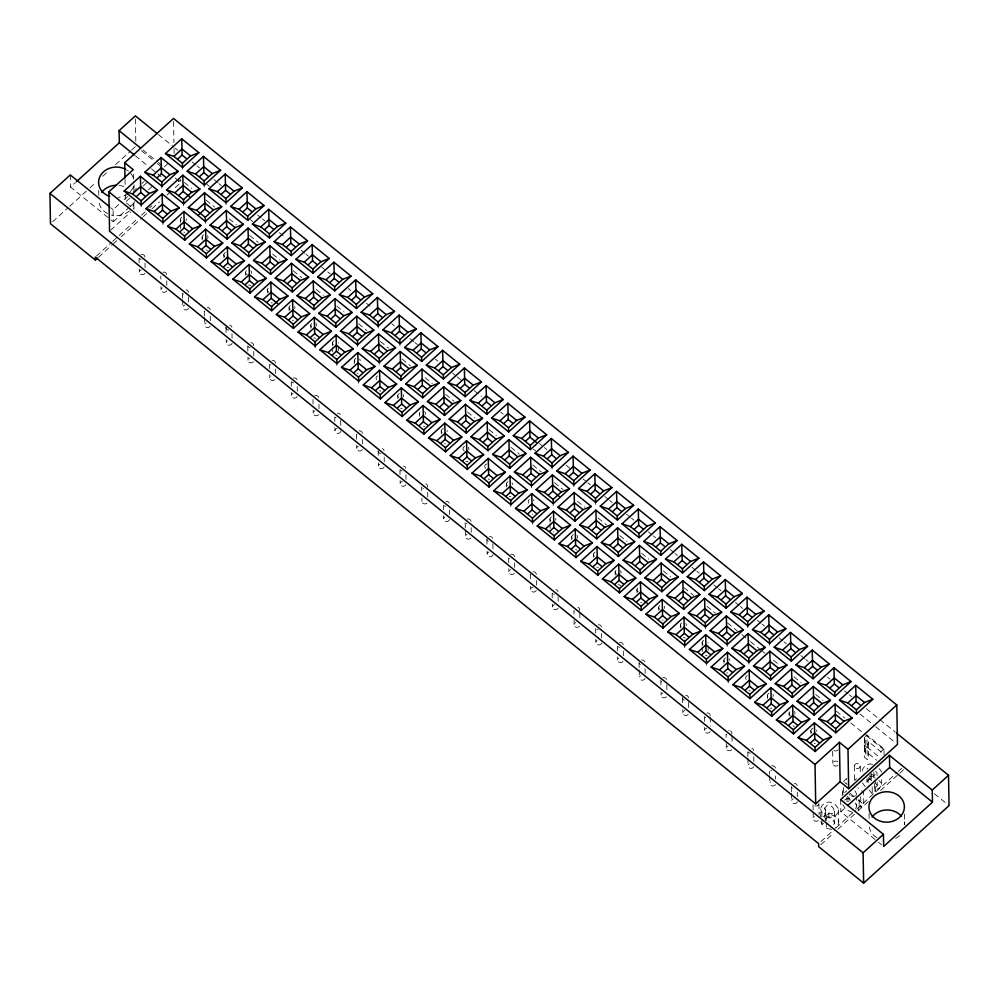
<?xml version="1.0" encoding="UTF-8"?>
<svg xmlns="http://www.w3.org/2000/svg" width="999" height="999" viewBox="0 0 999 999"><rect width="100%" height="100%" fill="white"/><g stroke="black" fill="none" stroke-linecap="round" stroke-linejoin="round"><path stroke-width="0.75" stroke-dasharray="5 3.75" d="M842.644 795.541L842.607 791.245A6.231 5.345 -1 0 1 843.193 789.535L844.442 787.999M820.766 816.832C818.755 810.901 821.166 802.684 828.146 802.11A7.305 6.269 -1 0 1 830.556 802.234L835.264 804.57L838.223 808.453A7.405 6.356 -1 0 1 838.511 810.514A7.08 6.081 -1 0 1 837.999 812.499C835.926 816.72 830.281 818.718 826.161 816.171L828.845 813.011C835.501 816.508 835.651 805.993 829.145 805.631A3.209 2.76 -1 0 0 826.897 805.694L824.724 808.129L824.912 818.73M864.784 738.211L864.285 757.117L867.244 759.515L868.381 756.73L868.581 741.745L880.881 751.71L880.931 754.745M865.171 740.209L865.334 753.421L864.285 757.117M868.581 741.745L867.032 747.389L867.244 759.515M859.103 799.562L859.227 807.142L858.054 810.239M868.069 777.771C868.918 791.707 863.773 776.86 871.553 779.844L873.95 776.947L873.838 770.891M834.39 811.076L834.602 823.201L833.166 825.349M866.97 769.143L867.831 768.181M831.58 829.407L826.373 828.308L827.709 826.722M825.486 818.993L827.11 817.819A3.209 2.76 -1 0 1 829.357 817.756L833.116 820.216L834.602 823.201M107.942 217.432L70.504 187.063L75.375 182.63M52.61 221.778L67.557 208.204M69.693 206.269L88.911 188.823M89.985 187.862L96.391 182.043M102.797 176.236L108.129 171.391M115.609 164.598L130.557 151.036M131.618 150.062L135.889 146.191M111.151 220.03L113.299 221.766L113.087 209.64L119.743 203.609M124.176 199.575L127.51 196.553M133.054 191.521L136.376 188.499M141.92 183.466L144.143 181.456M129.833 198.127L125.387 202.148L125.262 194.568M143.144 186.039L147.577 182.018M164.211 166.92L168.656 162.887M113.299 221.766L127.934 208.479M129.895 206.706L134.778 202.285M148.439 189.872L152.347 186.338M110.652 230.232L130.619 212.113M96.478 256.044L111.476 242.432M112.637 241.383L138.024 218.331M141.496 215.197L148.414 208.903M149.575 207.854L151.885 205.769M178.421 181.668L180.732 179.57L180.794 182.605L173.314 189.385M98.576 257.205L112.462 244.618M113.524 243.644L116.733 240.734M121.004 236.863L142.358 217.482M143.419 216.508L146.628 213.611M151.96 208.766L159.44 201.985M166.908 195.192L169.043 193.257M865.184 736.538L866.87 735.014L883.99 748.888L884.09 754.957M865.384 752.334L864.56 749.425L867.082 747.14L866.87 735.014M843.468 781.443L846.578 778.608L846.653 783.154M880.881 751.71L883.99 748.888M844.717 792.619L846.79 790.733M875.099 839.535L840.858 811.775L845.741 807.342M869.018 789.859L872.289 793.893L875.399 791.071L875.211 780.456M820.953 841.558L834.802 828.995M835.963 827.946L855.581 810.139M856.73 809.09L897.127 772.427M898.288 771.378L901.747 768.231M859.227 807.142L859.09 805.718L860.888 807.18L863.798 804.532L863.586 792.407L857.916 787.811M820.828 844.742L833.641 833.116M837.911 829.245L857.13 811.8M858.203 810.826L869.942 800.174M880.619 790.484L898.775 774.013M899.837 773.039L904.107 769.168M823.313 816.558L828.346 814.235A7.305 6.269 -1 0 1 830.768 814.36L835.476 816.695L838.436 820.579A7.405 6.356 -1 0 1 838.723 822.639A7.08 6.081 -1 0 1 838.211 824.625L835.189 827.984M844.654 800.124L845.154 799.712A5.844 5.02 -1 0 1 846.89 798.825L849.724 798.463L849.637 793.918M847.989 801.46L849.225 800.736M855.581 795.866L852.909 796.678L849.25 794.929M855.244 808.391L855.793 807.991A3.322 2.847 -1 0 0 856.73 805.868L856.568 796.765M821.89 816.857L821.815 812.312L825.461 809.914L824.724 808.129M820.853 821.378L822.027 824.437L825.674 822.04M875.049 777.434L874.525 777.896M874.362 783.553L874.462 789.61L877.409 789.085A6.843 5.882 -1 0 0 879.22 788.099L881.106 785.988A4.92 4.221 -1 0 0 881.468 783.366L878.883 780.469M869.555 776.148L873.95 776.947M852.459 812.424L846.141 809.714L842.806 804.632M875.286 783.253L877.247 785.089A2.235 1.923 -1 0 1 876.872 786.225L874.437 787.487L871.952 786.85M872.577 764.36C868.119 762.599 860.938 767.569 862.749 772.427M850.673 800.074L847.527 798.725M875.524 771.191L876.972 772.564L877.085 775.986M879.245 768.643L881.255 771.24A4.92 4.221 -1 0 1 881.355 772.102M870.728 773.95L873.75 775.399L876.66 774.1A2.235 1.923 -1 0 0 877.035 772.964M158.354 134.515L174.088 147.278M175.3 148.252L177.71 150.225M192.233 162L195.866 164.935M197.078 165.921L199.5 167.882M214.023 179.658L217.645 182.605M218.856 183.579L221.278 185.552M257.58 214.985L261.214 217.932M262.425 218.906L264.835 220.866M279.358 232.642L285.414 237.55M301.136 250.312L304.77 253.259M305.981 254.233L308.404 256.194M321.715 266.995L326.548 270.916M327.759 271.903L330.182 273.863M348.339 288.574L350.749 290.547M366.483 303.296L370.117 306.243M391.895 323.901L394.318 325.861M410.052 338.624L413.673 341.571M414.885 342.545L417.307 344.518M435.452 359.228L437.874 361.188M452.397 372.964L456.031 375.911M457.242 376.898L460.864 379.832M474.175 390.634L481.443 396.516M500.799 412.225L503.221 414.185M539.522 443.618L541.945 445.579M544.368 447.54L546.778 449.513M566.146 465.209L569.78 468.156M583.079 478.946L586.713 481.893M587.924 482.867L590.347 484.827M604.87 496.603L608.491 499.55M609.702 500.536L612.125 502.497M626.648 514.273L630.282 517.22M631.48 518.194L633.903 520.154M648.426 531.93L652.06 534.877M653.271 535.864L655.681 537.824M670.204 549.6L673.838 552.547M675.049 553.521L677.472 555.481M691.995 567.257L695.616 570.204M696.827 571.191L699.25 573.151M713.773 584.927L717.394 587.862M718.606 588.848L721.028 590.809M735.551 602.584L739.185 605.531M740.396 606.505L742.806 608.478M757.329 620.254L760.963 623.189M762.175 624.175L764.597 626.136M779.108 637.911L782.741 640.859M783.953 641.833L786.375 643.793M800.898 655.569L804.52 658.516M805.731 659.502L808.154 661.463M827.509 677.16L829.932 679.12M844.455 690.896L848.089 693.843M849.3 694.829L851.722 696.79M866.233 708.566L895.279 732.117M206.855 184.34L209.278 186.301M250.399 219.643L252.822 221.603M533.416 449.163L535.839 451.123M859.989 713.985L874.5 725.749M875.711 726.735L895.067 742.419M184.365 182.517L191.621 188.399M206.131 200.175L214.598 207.043M229.121 218.806L236.376 224.7M249.675 235.489L258.154 242.357M272.665 254.121L279.92 260.002M293.231 270.791L301.698 277.66M316.208 289.435L323.464 295.317M336.775 306.106L344.031 311.988M358.541 323.763L367.008 330.632M380.319 341.421L388.786 348.289M402.085 359.078L410.552 365.946M425.075 377.709L432.33 383.604M445.629 394.393L454.095 401.248M467.407 412.038L474.662 417.932M489.173 429.695L496.428 435.589M510.951 447.352L519.418 454.22M532.717 465.01L541.183 471.878M554.495 482.667L562.961 489.535M577.472 501.298L584.727 507.192M598.039 517.981L606.505 524.85M619.805 535.639L627.072 541.52M641.583 553.284L648.838 559.178M663.348 570.941L670.616 576.835M683.915 587.624L693.593 595.466M706.892 606.256L715.371 613.124M727.459 622.926L737.137 630.781M741.97 634.702L749.238 640.584M750.449 641.57L761.325 650.399M762.537 651.373L764.959 653.334M773.426 660.202L779.47 665.109M793.993 676.885L801.248 682.767M815.758 694.53L823.014 700.424M836.325 711.213L844.792 718.081M850.836 722.976L865.346 734.752M866.558 735.739L885.913 751.423M142.869 149.925L157.143 161.488M158.329 162.45L161.888 165.347M141.508 150.749L153.846 160.752M157.218 163.486L161.713 167.133M175.175 178.047L180.794 182.605M934.44 793.768L949.05 805.606M867.082 747.14L879.632 757.317M864.073 744.992L867.032 747.389M135.352 155.782L148.189 166.196M151.398 168.794L156.756 173.139M157.83 174.001L161.039 176.611M868.793 753.87L876.61 760.214M844.667 782.417L847.09 784.377M126.461 203.022L133.953 209.091L133.841 203.022M850.186 793.493L853.596 796.253M858.129 799.937L863.798 804.532M847.302 796.503L849.724 798.463M110.702 207.717L113.087 209.64M878.308 842.145L881.518 844.742M865.184 786.75L862.474 782.904M868.805 777.734L871.603 780.719M854.944 790.808L856.518 793.743A3.322 2.847 -1 0 1 856.118 795.229M855.156 802.934L856.73 805.868M874.462 789.61L875.399 791.071M821.815 812.312L820.641 809.252M843.181 794.43L842.594 792.507M904.495 814.085L904.682 824.699A17.707 15.197 -1 0 0 903.046 818.705M881.493 779.682L881.568 784.227M877.184 782.055L877.247 785.089M872.177 787.836L872.289 793.893M871.453 773.788L871.553 779.844M870.092 774.937L870.179 779.482M869.055 813.511L869.192 821.091M866.832 779.033L866.882 782.067M864.347 737.299L864.56 749.425M860.226 766.208A2.947 2.535 -1 0 1 855.644 768.181A2.947 2.535 -1 0 1 855.968 763.798A2.947 2.535 -1 0 1 860.226 766.208L860.389 775.299M860.701 796.565L860.888 807.18M854.332 765.921L854.595 781.081M846.952 797.152L847.04 801.697M843.568 787.499L843.68 793.568M840.646 799.65L840.858 811.775M838.498 809.827L838.71 821.952M832.642 751.323L832.854 763.448M828.845 813.011L829.008 822.102M826.161 816.171L826.235 820.728M826.26 822.239L826.373 828.308M825.461 809.914L825.636 820.516M821.952 819.892L822.027 824.437M818.905 803.708L819.093 814.322M813.036 804.944L813.149 811.001M813.174 812.524L813.273 818.581M810.851 730.656L810.901 733.691M797.264 792.145L797.352 796.69M791.295 787.312L791.37 791.857M791.395 793.368L791.533 800.948M789.11 713.024L789.16 716.058M775.549 776.023L775.611 779.058M769.48 642.369L769.53 645.404M769.58 771.191L769.63 774.225M769.655 775.748L769.792 783.316M767.369 695.404L767.419 698.426M753.783 756.88L753.87 761.425M748.813 661.126L748.863 664.16M747.739 624.737L747.789 627.772M747.814 752.047L747.889 756.593M747.914 758.116L748.051 765.696M731.992 736.226L732.092 742.282M728.146 679.882L728.209 682.904M727.072 643.493L727.122 646.528M726.073 734.415L726.123 737.449M726.236 743.518L726.31 748.064M723.888 660.139L723.938 663.174M710.227 717.07L710.376 726.173M708.091 645.829L708.166 650.374M706.405 662.25L706.468 665.272M705.331 625.861L705.381 628.895M704.332 716.783L704.407 721.34M704.52 727.397L704.57 730.431M702.147 642.507L702.197 645.541M702.222 647.052L702.309 651.598M688.536 702.472L688.636 708.541M684.665 644.617L684.727 647.652M682.567 697.639L682.667 703.708M682.779 709.765L682.829 712.799M680.406 624.875L680.456 627.909M666.795 684.839L666.932 692.419M660.826 680.007L660.926 686.076M661.038 692.132L661.088 695.167M658.666 607.242L658.716 610.277M645.079 668.731L645.154 673.276M639.085 662.374L639.185 668.443M639.21 669.954L639.348 677.534M636.925 589.61L636.975 592.644M623.339 651.098L623.413 655.644M617.37 646.266L617.444 650.811M617.557 656.88L617.607 659.902M615.184 571.977L615.234 575.012M601.598 633.466L601.673 638.011M595.541 501.323L595.604 504.358M595.629 628.633L595.704 633.179M595.804 639.248L595.866 642.282M593.443 554.358L593.493 557.38M579.807 612.799L579.932 620.379M573.801 483.691L573.851 486.725M573.888 611.001L573.938 614.035M574.038 620.104L574.125 624.65M571.703 536.725L571.753 539.76M558.091 596.69L558.166 601.236M553.146 502.447L553.196 505.482M552.06 466.071L552.11 469.093M552.147 593.369L552.222 597.926M552.322 603.983L552.385 607.017M549.962 519.093L550.012 522.127M550.037 523.638L550.112 528.184M536.376 580.581L536.451 585.127M532.479 521.203L532.529 524.238M531.406 484.815L531.456 487.849M530.457 578.771L530.369 574.225A2.947 2.535 -1 0 0 532.142 576.698M530.581 586.351L530.644 589.385M514.635 562.949L514.71 567.494M510.739 503.571L510.789 506.605M508.653 558.116L508.741 562.662M508.841 568.718L508.903 571.753M506.468 483.828L506.53 486.863M492.869 543.793L492.969 549.862M486.888 538.961L487 545.029M487.1 551.086L487.162 554.12M471.153 527.684L471.228 532.23M465.172 522.852L465.284 528.908M465.309 530.432L465.409 536.488M449.413 510.052L449.488 514.597M443.431 505.219L443.519 509.765M443.618 515.834L443.668 518.868M441.246 430.944L441.308 433.966M427.672 492.42L427.747 496.965M421.69 487.587L421.753 490.621M421.878 498.201L421.928 501.236M419.505 413.311L419.568 416.346M405.931 474.787L406.006 479.345M399.875 342.657L399.925 345.679M399.95 469.955L400.037 474.5M400.137 480.569L400.187 483.603M397.764 395.679L397.827 398.713M384.178 457.167L384.265 461.713M379.208 361.401L379.27 364.435M378.134 325.025L378.184 328.047M378.259 455.357L378.184 450.811A2.947 2.535 -1 0 0 378.296 451.685M378.396 462.937L378.446 465.971M362.437 439.535L362.525 444.08M358.554 380.157L358.604 383.191M357.467 343.768L357.53 346.803M356.468 434.702L356.556 439.248M356.655 445.304L356.705 448.339M354.283 360.414L354.333 363.449M340.671 420.379L340.784 426.448M338.486 346.104L338.574 350.649M336.813 362.525L336.863 365.559M334.727 417.07L334.802 421.615M334.915 427.672L334.965 430.706M332.542 342.782L332.592 345.816M332.63 347.327L332.704 351.885M318.956 404.27L319.043 408.816M315.072 344.892L315.122 347.927M312.987 399.438L313.062 403.983M313.174 410.052L313.224 413.074M310.801 325.15L310.851 328.184M297.215 386.638L297.302 391.183M291.246 381.805L291.321 386.351M291.433 392.42L291.483 395.442M289.061 307.53L289.111 310.552M275.474 369.006L275.562 373.551M269.505 364.173L269.58 368.718M269.693 374.787L269.742 377.822M267.32 289.897L267.37 292.919M253.734 351.373L253.821 355.919M247.764 346.541L247.839 351.086M247.952 357.155L248.002 360.189M245.579 272.265L245.629 275.299M231.993 333.741L232.08 338.299M225.949 201.611L225.999 204.633M225.999 327.397L226.099 333.466M226.211 339.523L226.261 342.557M223.838 254.633L223.888 257.667M210.252 316.121L210.339 320.667M205.282 220.354L205.332 223.389M204.208 183.978L204.258 187.013M204.283 311.288L204.358 315.834M204.383 317.345L204.52 324.925M202.098 237L202.148 240.035M188.486 296.965L188.586 303.034M183.541 202.722L183.591 205.757M182.455 166.346L182.517 169.38M182.542 293.656L182.617 298.202M182.642 299.712L182.78 307.292M180.357 219.368L180.407 222.402M180.432 223.913L180.519 228.471M173.564 121.478L173.938 142.695M174.038 148.764L174.126 153.309M166.771 280.856L166.845 285.402M162.874 221.478L162.937 224.513M161.801 185.102L161.85 188.124M160.802 276.024L160.851 279.058M160.989 286.638L161.039 289.66M145.03 263.224L145.105 267.769M141.134 203.846L141.196 206.88M139.061 258.391L139.136 262.937M139.248 269.006L139.298 272.028M135.414 118.906L135.814 141.646M134.066 184.827L134.116 187.862M133.342 174.226L133.454 180.295M133.554 186.351L133.604 189.385M125 179.408L125.125 186.988M98.726 190.322L98.826 196.378M70.292 174.937L70.504 187.063M536.288 590.521A2.947 2.535 -1 0 1 531.206 591.046A2.947 2.535 -1 0 1 533.254 587.012M532.991 571.853A2.947 2.535 -1 0 1 534.015 571.903M534.502 572.04A2.947 2.535 -1 0 1 536.263 574.512M724.462 661.8A2.947 2.535 -1 0 1 724.125 659.278M724.375 658.89A2.947 2.535 -1 0 1 725.524 658.016M729.208 658.766A2.947 2.535 -1 0 1 729.782 660.426M726.76 672.926A2.947 2.535 -1 0 1 727.784 672.976M424.488 411.6A2.947 2.535 -1 0 1 425.162 414.448M419.817 414.597A2.947 2.535 -1 0 1 419.992 412.063M423.414 426.148A2.947 2.535 -1 0 1 424.75 426.76M405.844 484.74A2.947 2.535 -1 0 1 400.924 485.427A2.947 2.535 -1 0 1 402.297 481.318M402.185 471.053A2.947 2.535 -1 0 1 401.236 470.704M400.836 470.429A2.947 2.535 -1 0 1 400.224 469.73M403.559 466.121A2.947 2.535 -1 0 1 405.806 468.281M376.598 379.707A2.947 2.535 -1 0 1 377.659 375.924M379.42 390.821A2.947 2.535 -1 0 1 380.869 391.233M601.673 642.994A2.947 2.535 -1 0 1 597.177 644.542A2.947 2.535 -1 0 1 597.052 640.396M598.364 629.795A2.947 2.535 -1 0 1 596.915 629.382M598.214 624.75A2.947 2.535 -1 0 1 601.473 626.96M210.177 326.074A2.947 2.535 -1 0 1 205.432 326.91A2.947 2.535 -1 0 1 206.156 322.802M204.832 311.426A2.947 2.535 -1 0 1 204.558 311.051M207.38 307.38A2.947 2.535 -1 0 1 210.14 309.615M664.248 606.243A2.947 2.535 -1 0 1 664.31 608.391M659.977 609.502A2.947 2.535 -1 0 1 660.776 604.957M662.062 620.017A2.947 2.535 -1 0 1 663.049 620.217M555.731 518.506A2.947 2.535 -1 0 1 555.606 520.229M550.874 521.078A2.947 2.535 -1 0 1 551.585 516.97M553.346 531.868A2.947 2.535 -1 0 1 553.858 531.93M579.532 626.173A2.947 2.535 -1 0 1 574.85 626.473A2.947 2.535 -1 0 1 575.749 622.527M577.984 607.305A2.947 2.535 -1 0 1 579.507 610.626M574.425 611.151A2.947 2.535 -1 0 1 574.163 610.776M620.504 570.616A2.947 2.535 -1 0 1 620.829 573.126M616.945 574.45A2.947 2.535 -1 0 1 616.808 569.867M618.056 584.765A2.947 2.535 -1 0 1 620.766 585.764M753.708 766.832A2.947 2.535 -1 0 1 749.163 767.819A2.947 2.535 -1 0 1 749.238 763.81M750.549 753.209A2.947 2.535 -1 0 1 749.55 753.009M749.1 752.796A2.947 2.535 -1 0 1 748.089 751.822M751.91 748.351A2.947 2.535 -1 0 1 753.671 750.374M772.964 694.405A2.947 2.535 -1 0 1 773.026 696.54M767.944 697.052A2.947 2.535 -1 0 1 769.005 693.281M770.254 708.179A2.947 2.535 -1 0 1 771.765 708.366M427.023 503.109A2.947 2.535 -1 0 1 422.839 503.221A2.947 2.535 -1 0 1 422.739 499.637M425.799 483.891A2.947 2.535 -1 0 1 427.322 487.212M423.439 488.548A2.947 2.535 -1 0 1 422.989 488.336M421.965 487.362A2.947 2.535 -1 0 1 421.778 486.95M528.783 503.121A2.947 2.535 -1 0 1 529.408 499.575M533.191 499.762A2.947 2.535 -1 0 1 533.99 500.874M532.117 514.298A2.947 2.535 -1 0 1 532.604 514.435M207.417 235.627A2.947 2.535 -1 0 1 207.505 238.536M202.672 238.661A2.947 2.535 -1 0 1 203.734 234.877M205.994 249.837A2.947 2.535 -1 0 1 207.342 250.462M794.093 711.325A2.947 2.535 -1 0 1 794.767 714.173M790.421 715.296A2.947 2.535 -1 0 1 789.597 711.788M793.019 725.861A2.947 2.535 -1 0 1 794.355 726.485M186.139 218.781A2.947 2.535 -1 0 1 186.014 220.517M180.931 221.029A2.947 2.535 -1 0 1 181.98 217.258M183.754 232.143A2.947 2.535 -1 0 1 184.74 232.342M816.633 730.069A2.947 2.535 -1 0 1 816.67 731.38M811.762 732.654A2.947 2.535 -1 0 1 811.338 729.42M811.663 729.07A2.947 2.535 -1 0 1 812.961 728.371M814.247 743.431A2.947 2.535 -1 0 1 815.246 743.631M818.356 820.466A2.947 2.535 -1 0 1 814.01 820.416A2.947 2.535 -1 0 1 814.472 816.695M818.83 804.145A2.947 2.535 -1 0 1 813.923 805.419M449.488 519.58A2.947 2.535 -1 0 1 444.992 521.128A2.947 2.535 -1 0 1 444.867 516.97M445.666 506.318A2.947 2.535 -1 0 1 444.318 505.694M446.029 501.336A2.947 2.535 -1 0 1 449.188 503.121M362.362 449.488A2.947 2.535 -1 0 1 357.617 450.324A2.947 2.535 -1 0 1 358.341 446.216M357.018 434.84A2.947 2.535 -1 0 1 356.743 434.465M359.053 430.806A2.947 2.535 -1 0 1 362.337 433.466M666.495 696.703A2.947 2.535 -1 0 1 661.825 697.002A2.947 2.535 -1 0 1 662.712 693.044M661.738 682.005A2.947 2.535 -1 0 1 661.388 681.668M662.936 677.722A2.947 2.535 -1 0 1 666.595 679.42M703.059 644.492A2.947 2.535 -1 0 1 704.258 640.222M708.029 642.345A2.947 2.535 -1 0 1 708.041 642.794M705.544 655.282A2.947 2.535 -1 0 1 706.992 655.694M224.75 256.618A2.947 2.535 -1 0 1 225.949 252.347M227.235 267.407A2.947 2.535 -1 0 1 228.684 267.819M485.651 468.194A2.947 2.535 -1 0 1 485.539 464.61M485.926 464.31A2.947 2.535 -1 0 1 486.838 463.923M488.124 478.971A2.947 2.535 -1 0 1 489.572 479.383M232.08 343.281A2.947 2.535 -1 0 1 227.572 344.817A2.947 2.535 -1 0 1 227.447 340.671M228.759 330.07A2.947 2.535 -1 0 1 226.111 328.271M226.011 327.834A2.947 2.535 -1 0 1 226.074 326.96M229.633 325.075A2.947 2.535 -1 0 1 231.88 327.247M512.062 482.829A2.947 2.535 -1 0 1 512.287 484.552M507.392 485.814A2.947 2.535 -1 0 1 508.104 481.705M509.353 496.615A2.947 2.535 -1 0 1 510.864 496.803M623.014 661.438A2.947 2.535 -1 0 1 618.518 661.9A2.947 2.535 -1 0 1 618.793 658.016M619.455 642.469A2.947 2.535 -1 0 1 623.151 645.466M619.592 647.352A2.947 2.535 -1 0 1 618.256 646.74M384.103 467.107A2.947 2.535 -1 0 1 379.558 468.106A2.947 2.535 -1 0 1 379.645 464.085M380.944 453.484A2.947 2.535 -1 0 1 379.957 453.284M379.495 453.071A2.947 2.535 -1 0 1 378.484 452.097M382.305 448.626A2.947 2.535 -1 0 1 384.066 450.661M447.028 430.357A2.947 2.535 -1 0 1 447.065 431.655M442.157 432.929A2.947 2.535 -1 0 1 441.733 429.695M442.058 429.345A2.947 2.535 -1 0 1 443.356 428.658M444.642 443.706A2.947 2.535 -1 0 1 445.641 443.918M403.359 394.68A2.947 2.535 -1 0 1 403.421 396.815M398.339 397.34A2.947 2.535 -1 0 1 399.4 393.556M400.649 408.466A2.947 2.535 -1 0 1 402.16 408.653M797.352 801.673A2.947 2.535 -1 0 1 792.644 803.084A2.947 2.535 -1 0 1 793.169 798.838M793.031 788.261A2.947 2.535 -1 0 1 792.582 788.061M791.845 787.449A2.947 2.535 -1 0 1 791.383 786.663M794.392 783.403A2.947 2.535 -1 0 1 797.152 785.639M558.029 608.154A2.947 2.535 -1 0 1 553.109 608.841A2.947 2.535 -1 0 1 554.495 604.732M554.37 594.467A2.947 2.535 -1 0 1 553.883 594.33M553.034 593.843A2.947 2.535 -1 0 1 552.422 593.144M555.756 589.535A2.947 2.535 -1 0 1 557.991 591.708M594.355 556.343A2.947 2.535 -1 0 1 595.554 552.072M596.828 567.12A2.947 2.535 -1 0 1 598.276 567.532M253.409 361.713A2.947 2.535 -1 0 1 248.739 362.013A2.947 2.535 -1 0 1 249.638 358.067M250.861 342.645A2.947 2.535 -1 0 1 253.559 345.754M249.987 347.64A2.947 2.535 -1 0 1 247.852 345.904M837.949 765.321A2.947 2.535 -1 0 1 833.765 765.434A2.947 2.535 -1 0 1 833.666 761.862A2.947 2.535 -1 0 1 837.836 761.75M837.999 749.824A2.947 2.535 -1 0 1 833.903 750.549M340.859 430.994A2.947 2.535 -1 0 1 338.074 433.379A2.947 2.535 -1 0 1 335.002 431.293A2.947 2.535 -1 0 1 337.075 428.421M336.014 417.807A2.947 2.535 -1 0 1 335.277 417.207M337.312 413.174A2.947 2.535 -1 0 1 340.297 414.548M268.631 292.158A2.947 2.535 -1 0 1 268.132 288.299M271.228 302.734A2.947 2.535 -1 0 1 272.165 303.072M250.899 270.891A2.947 2.535 -1 0 1 251.236 273.401M247.352 274.737A2.947 2.535 -1 0 1 247.215 270.142M248.464 285.052A2.947 2.535 -1 0 1 250.824 285.714M188.436 308.441A2.947 2.535 -1 0 1 183.516 309.128A2.947 2.535 -1 0 1 184.89 305.007M183.429 294.131A2.947 2.535 -1 0 1 182.817 293.419M186.151 289.81A2.947 2.535 -1 0 1 188.411 292.42M354.857 362.075A2.947 2.535 -1 0 1 354.52 359.565M354.77 359.165A2.947 2.535 -1 0 1 355.919 358.291M359.603 359.041A2.947 2.535 -1 0 1 360.177 360.701M357.167 373.201A2.947 2.535 -1 0 1 358.191 373.251M514.31 573.289A2.947 2.535 -1 0 1 509.627 573.588A2.947 2.535 -1 0 1 510.526 569.63M509.54 558.578A2.947 2.535 -1 0 1 509.203 558.254M510.739 554.308A2.947 2.535 -1 0 1 514.522 556.88M775.449 784.465A2.947 2.535 -1 0 1 771.103 785.589A2.947 2.535 -1 0 1 770.604 781.73M771.777 770.778A2.947 2.535 -1 0 1 770.841 770.429M771.64 765.883A2.947 2.535 -1 0 1 775.411 768.006M144.955 273.177A2.947 2.535 -1 0 1 140.035 273.863A2.947 2.535 -1 0 1 141.408 269.755M141.284 259.478A2.947 2.535 -1 0 1 139.598 258.529M141.146 254.595A2.947 2.535 -1 0 1 143.157 254.695M143.606 254.895A2.947 2.535 -1 0 1 144.618 255.881M144.805 256.281A2.947 2.535 -1 0 1 144.93 257.155M333.454 344.78A2.947 2.535 -1 0 1 334.653 340.497M338.424 342.632A2.947 2.535 -1 0 1 338.436 343.069M335.939 355.557A2.947 2.535 -1 0 1 336.938 355.756M294.655 306.531A2.947 2.535 -1 0 1 294.717 308.666M290.372 309.79A2.947 2.535 -1 0 1 291.171 305.244M292.457 320.292A2.947 2.535 -1 0 1 293.456 320.492M315.784 323.451A2.947 2.535 -1 0 1 316.621 325.874M311.713 327.148A2.947 2.535 -1 0 1 311.613 323.564M313.686 337.937A2.947 2.535 -1 0 1 315.647 338.336M166.696 290.809A2.947 2.535 -1 0 1 162.15 291.795A2.947 2.535 -1 0 1 162.225 287.774M162.887 272.228A2.947 2.535 -1 0 1 166.671 274.787M746.203 679.432A2.947 2.535 -1 0 1 747.264 675.649M749.025 690.534A2.947 2.535 -1 0 1 750.474 690.946M318.631 414.61A2.947 2.535 -1 0 1 313.961 414.91A2.947 2.535 -1 0 1 314.86 410.964M314.598 395.804A2.947 2.535 -1 0 1 318.856 398.201M688.236 714.335A2.947 2.535 -1 0 1 683.403 714.46A2.947 2.535 -1 0 1 684.939 710.514M684.327 700.112A2.947 2.535 -1 0 1 682.579 698.076M685.689 695.254A2.947 2.535 -1 0 1 688.461 697.926M685.726 623.501A2.947 2.535 -1 0 1 686.226 625.599M681.318 626.86A2.947 2.535 -1 0 1 680.481 624.437M680.644 624.025A2.947 2.535 -1 0 1 681.593 622.989M683.279 637.662A2.947 2.535 -1 0 1 685.252 638.061M645.167 678.259A2.947 2.535 -1 0 1 640.659 679.795A2.947 2.535 -1 0 1 640.534 675.649M640.396 664.647A2.947 2.535 -1 0 1 639.997 664.372M639.385 663.661A2.947 2.535 -1 0 1 639.198 663.249M641.695 660.002A2.947 2.535 -1 0 1 644.855 661.788M297.14 396.591A2.947 2.535 -1 0 1 292.395 397.44A2.947 2.535 -1 0 1 293.119 393.331M293.481 382.904A2.947 2.535 -1 0 1 291.795 381.943M293.331 378.009A2.947 2.535 -1 0 1 297.003 379.707M638.236 591.87A2.947 2.535 -1 0 1 637.724 588.024M640.821 602.447A2.947 2.535 -1 0 1 641.77 602.797M470.816 538.024A2.947 2.535 -1 0 1 466.146 538.324A2.947 2.535 -1 0 1 467.045 534.378M467.257 519.055A2.947 2.535 -1 0 1 470.966 522.052M466.92 523.801A2.947 2.535 -1 0 1 466.058 523.326M468.306 447.19A2.947 2.535 -1 0 1 468.643 449.712M464.31 450.836A2.947 2.535 -1 0 1 463.074 448.126M463.236 447.714A2.947 2.535 -1 0 1 464.622 446.453M465.871 461.351A2.947 2.535 -1 0 1 468.231 462.025M493.044 554.408A2.947 2.535 -1 0 1 488.474 556.381A2.947 2.535 -1 0 1 488.786 552.01M488.211 541.233A2.947 2.535 -1 0 1 487.462 540.621M487.012 539.835A2.947 2.535 -1 0 1 486.9 539.41M489.51 536.588A2.947 2.535 -1 0 1 492.669 538.374M710.227 731.568A2.947 2.535 -1 0 1 705.306 732.255A2.947 2.535 -1 0 1 706.68 728.146M705.619 717.532A2.947 2.535 -1 0 1 704.882 716.932M706.917 712.899A2.947 2.535 -1 0 1 710.202 715.559M731.718 749.587A2.947 2.535 -1 0 1 727.047 749.887A2.947 2.535 -1 0 1 727.946 745.941M730.619 730.931A2.947 2.535 -1 0 1 731.693 734.04M726.623 734.565A2.947 2.535 -1 0 1 726.348 734.19M728.658 730.531A2.947 2.535 -1 0 1 729.17 730.519M854.669 780.644A2.947 2.535 -1 0 1 855.406 779.482M855.793 779.195A2.947 2.535 -1 0 1 856.705 778.795M577.022 535.352A2.947 2.535 -1 0 1 577.11 538.249M572.265 538.386A2.947 2.535 -1 0 1 573.326 534.602M575.599 549.562A2.947 2.535 -1 0 1 576.947 550.174M274.825 379.695A2.947 2.535 -1 0 1 270.479 379.645A2.947 2.535 -1 0 1 270.941 375.936M272.09 360.289A2.947 2.535 -1 0 1 275.299 363.386M270.791 364.922A2.947 2.535 -1 0 1 270.392 364.647M134.278 201.523A17.707 15.197 -1 0 1 130.544 209.79M129.458 210.876A17.707 15.197 -1 0 1 111.339 214.997M107.617 213.586A17.707 15.197 -1 0 1 98.913 200.924M119.043 185.389A17.707 15.197 -1 0 1 125.624 187.325M132.73 187.874A17.707 15.197 -1 0 1 130.22 191.608M128.197 193.481A17.707 15.197 -1 0 1 118.182 197.377M126.436 169.755A17.707 15.197 -1 0 1 128.509 171.191M130.694 173.339A17.707 15.197 -1 0 1 134.003 181.806M899.812 835.576A17.707 15.197 -1 0 1 895.604 838.398M876.835 837.674A17.707 15.197 -1 0 1 869.405 827.16"/><path stroke-width="1.5" d="M97.515 258.179L95.38 260.115L50.474 223.714L49.95 193.394L70.292 174.937L109.515 206.756M76.361 181.743L119.306 142.77L119.093 130.644L135.365 115.872L157.143 133.541M124.975 177.897L124.7 162.737L173.514 118.444L896.79 704.969L897.477 744.38L848.675 788.686L840.109 781.742L839.422 742.332L847.989 749.275L848.675 788.686M840.109 781.742L815.708 803.883L109.553 231.244L108.866 191.833L133.267 169.68L124.7 162.737M124.126 191.059L140.397 176.299L157.517 190.185L141.246 204.945L124.126 191.059L132.53 193.881L141.084 200.811L141.246 204.945M144.793 172.315L161.051 157.542L178.172 171.428L161.9 186.201L144.793 172.315L153.184 175.125L161.751 182.068L161.9 186.201M165.447 153.559L181.718 138.799L198.838 152.672L182.567 167.445L165.447 153.559L173.851 156.368L182.405 163.312L182.567 167.445M132.53 193.881L140.659 186.488L140.397 176.299M153.184 175.125L161.326 167.745L161.051 157.542M173.851 156.368L181.98 148.988L181.718 138.799M136.701 196.254L140.759 192.557L140.659 186.488L149.213 193.431L157.517 190.185M157.355 177.497L161.426 173.801L161.326 167.745L169.88 174.688L178.172 171.428M178.022 158.741L182.093 155.057L181.98 148.988L190.547 155.931L198.838 152.672M141.084 200.811L149.213 193.431M161.751 182.068L169.88 174.688M182.405 163.312L190.547 155.931M145.866 208.691L162.138 193.931L179.258 207.817L162.987 222.577L145.866 208.691L154.271 211.501L162.825 218.444L162.987 222.577M166.533 189.947L182.792 175.175L199.912 189.061L183.641 203.821L166.533 189.947L174.925 192.757L183.491 199.7L183.641 203.821M187.188 171.191L203.459 156.431L220.579 170.305L204.308 185.077L187.188 171.191L195.592 174.001L204.146 180.944L204.308 185.077M154.271 211.501L162.4 204.121L162.138 193.931M174.925 192.757L183.067 185.377L182.792 175.175M195.592 174.001L203.721 166.621L203.459 156.431M158.441 213.873L162.512 210.19L162.4 204.121L170.966 211.064L179.258 207.817M179.096 195.13L183.167 191.433L183.067 185.377L191.621 192.308L199.912 189.061M199.763 176.373L203.833 172.677L203.721 166.621L212.287 173.564L220.579 170.305M162.825 218.444L170.966 211.064M183.491 199.7L191.621 192.308M204.146 180.944L212.287 173.564M167.607 226.323L183.878 211.563L200.999 225.449L184.728 240.21L167.607 226.323L176.011 229.133L184.565 236.076L184.728 240.21M188.274 207.58L204.533 192.807L221.653 206.693L205.394 221.453L188.274 207.58L196.666 210.389L205.232 217.332L205.394 221.453M208.928 188.823L225.2 174.051L242.32 187.937L226.049 202.71L208.928 188.823L217.332 191.633L225.886 198.576L226.049 202.71M176.011 229.133L184.141 221.753L183.878 211.563M196.666 210.389L204.807 202.997L204.533 192.807M217.332 191.633L225.462 184.253L225.2 174.051M180.182 231.506L184.253 227.822L184.141 221.753L192.707 228.696L200.999 225.449M198.813 214.598L204.907 209.066L204.807 202.997L213.361 209.94L221.653 206.693M221.503 194.006L225.574 190.31L225.462 184.253L234.028 191.196L242.32 187.937M184.565 236.076L192.707 228.696M205.232 217.332L213.361 209.94M225.886 198.576L234.028 191.196M189.348 243.956L205.619 229.196L222.74 243.069L206.468 257.842L189.348 243.956L197.752 246.765L206.306 253.709L206.468 257.842M210.015 225.2L226.273 210.439L243.394 224.325L227.135 239.086L210.015 225.2L218.406 228.022L226.973 234.952L227.135 239.086M230.669 206.456L246.94 191.683L264.061 205.569L247.789 220.329L230.669 206.456L239.073 209.266L247.627 216.209L247.789 220.329M197.752 246.765L205.881 239.385L205.619 229.196M218.406 228.022L226.548 220.629L226.273 210.439M239.073 209.266L247.203 201.885L246.94 191.683M201.923 249.138L205.994 245.454L205.881 239.385L214.448 246.328L222.74 243.069M222.59 230.382L226.648 226.698L226.548 220.629L235.102 227.572L243.394 224.325M243.244 211.638L247.315 207.942L247.203 201.885L255.769 208.828L264.061 205.569M206.306 253.709L214.448 246.328M226.973 234.952L235.102 227.572M247.627 216.209L255.769 208.828M211.089 261.588L227.36 246.828L244.48 260.702L228.209 275.474L211.089 261.588L219.493 264.398L228.047 271.341L228.209 275.474M231.756 242.832L248.027 228.072L265.135 241.958L248.876 256.718L231.756 242.832L240.147 245.642L248.714 252.585L248.876 256.718M252.41 224.088L268.681 209.315L285.801 223.202L269.53 237.962L252.41 224.088L260.814 226.898L269.368 233.841L269.53 237.962M219.493 264.398L227.622 257.018L227.36 246.828M240.147 245.642L248.289 238.262L248.027 228.072M260.814 226.898L268.943 219.518L268.681 209.315M223.664 266.77L227.735 263.074L227.622 257.018L236.189 263.961L244.48 260.702M244.33 248.014L248.389 244.33L248.289 238.262L256.843 245.205L265.135 241.958M264.985 229.27L269.056 225.574L268.943 219.518L277.51 226.448L285.801 223.202M228.047 271.341L236.189 263.961M248.714 252.585L256.843 245.205M269.368 233.841L277.51 226.448M232.829 279.221L249.101 264.448L266.221 278.334L249.95 293.107L232.829 279.221L241.234 282.03L249.787 288.973L249.95 293.107M253.496 260.464L269.767 245.704L286.875 259.578L270.617 274.35L253.496 260.464L261.888 263.274L270.454 270.217L270.617 274.35M274.151 241.708L290.422 226.948L307.542 240.834L291.271 255.594L274.151 241.708L282.555 244.53L291.109 251.461L291.271 255.594M241.234 282.03L249.363 274.65L249.101 264.448M261.888 263.274L270.03 255.894L269.767 245.704M282.555 244.53L290.684 237.138L290.422 226.948M245.404 284.403L249.475 280.707L249.363 274.65L257.929 281.593L266.221 278.334M266.071 265.647L270.13 261.963L270.03 255.894L278.584 262.837L286.875 259.578M286.725 246.903L290.796 243.207L290.684 237.138L299.25 244.081L307.542 240.834M249.787 288.973L257.929 281.593M270.454 270.217L278.584 262.837M291.109 251.461L299.25 244.081M254.57 296.853L270.841 282.08L287.962 295.966L271.691 310.726L254.57 296.853L262.974 299.663L271.528 306.606L271.691 310.726M275.237 278.097L291.508 263.336L308.629 277.21L292.357 291.983L275.237 278.097L283.629 280.906L292.195 287.849L292.357 291.983M295.891 259.34L312.163 244.58L329.283 258.466L313.012 273.227L295.891 259.34L304.295 262.15L312.862 269.093L313.012 273.227M262.974 299.663L271.104 292.282L270.841 282.08M283.629 280.906L291.77 273.526L291.508 263.336M304.295 262.15L312.425 254.77L312.163 244.58M267.145 302.035L271.216 298.339L271.104 292.282L279.67 299.213L287.962 295.966M287.812 283.279L291.87 279.583L291.77 273.526L300.324 280.469L308.629 277.21M308.466 264.523L312.537 260.839L312.425 254.77L320.991 261.713L329.283 258.466M271.528 306.606L279.67 299.213M292.195 287.849L300.324 280.469M312.862 269.093L320.991 261.713M276.311 314.485L292.582 299.712L309.702 313.599L293.431 328.359L276.311 314.485L284.715 317.295L293.269 324.225L293.431 328.359M296.978 295.729L313.249 280.956L330.369 294.842L314.098 309.615L296.978 295.729L305.369 298.539L313.936 305.482L314.098 309.615M317.632 276.973L333.903 262.213L351.024 276.099L334.752 290.859L317.632 276.973L326.036 279.782L334.603 286.725L334.752 290.859M284.715 317.295L292.844 309.902L292.582 299.712M305.369 298.539L313.511 291.159L313.249 280.956M326.036 279.782L334.178 272.402L333.903 262.213M288.886 319.668L292.957 315.971L292.844 309.902L301.411 316.845L309.702 313.599M309.553 300.911L313.611 297.215L313.511 291.159L322.065 298.102L330.369 294.842M330.207 282.155L334.278 278.471L334.178 272.402L342.732 279.345L351.024 276.099M293.269 324.225L301.411 316.845M313.936 305.482L322.065 298.102M334.603 286.725L342.732 279.345M298.052 332.105L314.323 317.345L331.443 331.231L315.172 345.991L298.052 332.105L306.456 334.915L315.01 341.858L315.172 345.991M318.718 313.361L334.99 298.589L352.11 312.475L335.839 327.235L318.718 313.361L327.123 316.171L335.676 323.114L335.839 327.235M339.373 294.605L355.644 279.845L372.764 293.718L356.493 308.491L339.373 294.605L347.777 297.415L356.343 304.358L356.493 308.491M306.456 334.915L314.585 327.535L314.323 317.345M327.123 316.171L335.252 308.791L334.99 298.589M347.777 297.415L355.919 290.035L355.644 279.845M310.627 337.287L314.697 333.604L314.585 327.535L323.152 334.478L331.443 331.231M331.293 318.544L335.352 314.847L335.252 308.791L343.806 315.721L352.11 312.475M351.948 299.787L356.019 296.104L355.919 290.035L364.473 296.978L372.764 293.718M315.01 341.858L323.152 334.478M335.676 323.114L343.806 315.721M356.343 304.358L364.473 296.978M319.792 349.737L336.064 334.977L353.184 348.863L336.913 363.624L319.792 349.737L328.196 352.547L336.75 359.49L336.913 363.624M340.459 330.994L356.73 316.221L373.851 330.107L357.58 344.867L340.459 330.994L348.863 333.803L357.417 340.746L357.58 344.867M361.126 312.237L377.385 297.477L394.505 311.351L378.234 326.124L361.126 312.237L369.518 315.047L378.084 321.99L378.234 326.124M328.196 352.547L336.326 345.167L336.064 334.977M348.863 333.803L356.993 326.411L356.73 316.221M369.518 315.047L377.659 307.667L377.385 297.477M332.367 354.92L336.438 351.236L336.326 345.167L344.892 352.11L353.184 348.863M353.034 336.176L357.093 332.48L356.993 326.411L365.547 333.354L373.851 330.107M373.688 317.42L377.759 313.723L377.659 307.667L386.213 314.61L394.505 311.351M336.75 359.49L344.892 352.11M357.417 340.746L365.547 333.354M378.084 321.99L386.213 314.61M341.533 367.37L357.804 352.61L374.925 366.483L358.653 381.256L341.533 367.37L349.937 370.179L358.491 377.123L358.653 381.256M362.2 348.614L378.471 333.853L395.592 347.739L379.32 362.5L362.2 348.614L370.604 351.436L379.158 358.366L379.32 362.5M382.867 329.87L399.125 315.097L416.246 328.983L399.975 343.756L382.867 329.87L391.258 332.679L399.825 339.623L399.975 343.756M349.937 370.179L358.067 362.799L357.804 352.61M370.604 351.436L378.733 344.043L378.471 333.853M391.258 332.679L399.4 325.299L399.125 315.097M354.108 372.552L358.179 368.868L358.067 362.799L366.633 369.742L374.925 366.483M374.775 353.808L378.846 350.112L378.733 344.043L387.287 350.986L395.592 347.739M395.429 335.052L399.5 331.356L399.4 325.299L407.954 332.242L416.246 328.983M358.491 377.123L366.633 369.742M379.158 358.366L387.287 350.986M399.825 339.623L407.954 332.242M363.274 385.002L379.545 370.242L396.665 384.116L380.394 398.888L363.274 385.002L371.678 387.812L380.244 394.755L380.394 398.888M383.941 366.246L400.212 351.486L417.332 365.372L401.061 380.132L383.941 366.246L392.345 369.056L400.899 375.999L401.061 380.132M404.607 347.502L420.866 332.729L437.987 346.616L421.715 361.376L404.607 347.502L412.999 350.312L421.566 357.255L421.715 361.376M371.678 387.812L379.807 380.432L379.545 370.242M392.345 369.056L400.474 361.675L400.212 351.486M412.999 350.312L421.141 342.932L420.866 332.729M375.849 390.184L379.92 386.488L379.807 380.432L388.374 387.375L396.665 384.116M396.516 371.428L400.587 367.744L400.474 361.675L409.041 368.619L417.332 365.372M417.17 352.684L421.241 348.988L421.141 342.932L429.695 349.862L437.987 346.616M380.244 394.755L388.374 387.375M400.899 375.999L409.041 368.619M421.566 357.255L429.695 349.862M385.015 402.634L401.286 387.862L418.406 401.748L402.135 416.521L385.015 402.634L393.419 405.444L401.985 412.387L402.135 416.521M405.681 383.878L421.953 369.118L439.073 382.992L422.802 397.764L405.681 383.878L414.086 386.688L422.639 393.631L422.802 397.764M426.348 365.135L442.607 350.362L459.727 364.248L443.469 379.008L426.348 365.135L434.74 367.944L443.306 374.875L443.469 379.008M393.419 405.444L401.561 398.064L401.286 387.862M414.086 386.688L422.215 379.308L421.953 369.118M434.74 367.944L442.882 360.552L442.607 350.362M397.59 407.817L401.66 404.12L401.561 398.064L410.114 405.007L418.406 401.748M418.256 389.061L422.327 385.377L422.215 379.308L430.781 386.251L439.073 382.992M438.911 370.317L442.982 366.621L442.882 360.552L451.436 367.495L459.727 364.248M401.985 412.387L410.114 405.007M422.639 393.631L430.781 386.251M443.306 374.875L451.436 367.495M406.755 420.267L423.027 405.494L440.147 419.38L423.876 434.14L406.755 420.267L415.159 423.077L423.726 430.02L423.876 434.14M427.422 401.511L443.693 386.75L460.814 400.624L444.543 415.397L427.422 401.511L435.826 404.32L444.38 411.263L444.543 415.397M448.089 382.754L464.36 367.994L481.468 381.88L465.209 396.64L448.089 382.754L456.481 385.564L465.047 392.507L465.209 396.64M415.159 423.077L423.301 415.696L423.027 405.494M435.826 404.32L443.956 396.94L443.693 386.75M456.481 385.564L464.622 378.184L464.36 367.994M419.33 425.449L423.401 421.753L423.301 415.696L431.855 422.627L440.147 419.38M439.997 406.693L444.068 403.009L443.956 396.94L452.522 403.883L460.814 400.624M460.664 387.937L464.722 384.253L464.622 378.184L473.176 385.127L481.468 381.88M423.726 430.02L431.855 422.627M444.38 411.263L452.522 403.883M465.047 392.507L473.176 385.127M428.509 437.899L444.767 423.126L461.888 437.013L445.616 451.773L428.509 437.899L436.9 440.709L445.467 447.652L445.616 451.773M449.163 419.143L465.434 404.383L482.554 418.256L466.283 433.029L449.163 419.143L457.567 421.953L466.121 428.896L466.283 433.029M469.83 400.387L486.101 385.626L503.209 399.513L486.95 414.273L469.83 400.387L478.221 403.196L486.788 410.139L486.95 414.273M436.9 440.709L445.042 433.316L444.767 423.126M457.567 421.953L465.696 414.573L465.434 404.383M478.221 403.196L486.363 395.816L486.101 385.626M441.071 443.081L445.142 439.385L445.042 433.316L453.596 440.259L461.888 437.013M461.738 424.325L465.809 420.629L465.696 414.573L474.263 421.516L482.554 418.256M482.405 405.569L486.463 401.885L486.363 395.816L494.917 402.759L503.209 399.513M445.467 447.652L453.596 440.259M466.121 428.896L474.263 421.516M486.788 410.139L494.917 402.759M450.249 455.519L466.508 440.759L483.628 454.645L467.357 469.405L450.249 455.519L458.641 458.341L467.207 465.272L467.357 469.405M470.904 436.775L487.175 422.003L504.295 435.889L488.024 450.649L470.904 436.775L479.308 439.585L487.862 446.528L488.024 450.649M491.57 418.019L507.842 403.259L524.962 417.132L508.691 431.905L491.57 418.019L499.962 420.829L508.528 427.772L508.691 431.905M458.641 458.341L466.783 450.949L466.508 440.759M479.308 439.585L487.437 432.205L487.175 422.003M499.962 420.829L508.104 413.449L507.842 403.259M462.812 460.701L466.883 457.018L466.783 450.949L475.337 457.892L483.628 454.645M483.479 441.958L487.549 438.261L487.437 432.205L496.003 439.148L504.295 435.889M504.145 423.201L508.204 419.518L508.104 413.449L516.658 420.392L524.962 417.132M467.207 465.272L475.337 457.892M487.862 446.528L496.003 439.148M508.528 427.772L516.658 420.392M471.99 473.151L488.249 458.391L505.369 472.277L489.098 487.037L471.99 473.151L480.382 475.961L488.948 482.904L489.098 487.037M492.644 454.408L508.916 439.635L526.036 453.521L509.765 468.281L492.644 454.408L501.048 457.217L509.602 464.16L509.765 468.281M513.311 435.651L529.582 420.891L546.703 434.765L530.432 449.538L513.311 435.651L521.703 438.461L530.269 445.404L530.432 449.538M480.382 475.961L488.523 468.581L488.249 458.391M501.048 457.217L509.178 449.837L508.916 439.635M521.703 438.461L529.845 431.081L529.582 420.891M484.552 478.334L488.623 474.65L488.523 468.581L497.077 475.524L505.369 472.277M505.219 459.59L509.29 455.894L509.178 449.837L517.744 456.768L526.036 453.521M525.886 440.834L529.945 437.137L529.845 431.081L538.399 438.024L546.703 434.765M488.948 482.904L497.077 475.524M509.602 464.16L517.744 456.768M530.269 445.404L538.399 438.024M493.731 490.784L509.989 476.024L527.11 489.897L510.851 504.67L493.731 490.784L502.122 493.593L510.689 500.536L510.851 504.67M514.385 472.04L530.656 457.267L547.777 471.153L531.505 485.914L514.385 472.04L522.789 474.85L531.343 481.78L531.505 485.914M535.052 453.284L551.323 438.511L568.443 452.397L552.172 467.17L535.052 453.284L543.456 456.093L552.01 463.037L552.172 467.17M502.122 493.593L510.264 486.213L509.989 476.024M522.789 474.85L530.919 467.457L530.656 457.267M543.456 456.093L551.585 448.713L551.323 438.511M506.293 495.966L510.364 492.282L510.264 486.213L518.818 493.156L527.11 489.897M526.96 477.222L531.031 473.526L530.919 467.457L539.485 474.4L547.777 471.153M547.627 458.466L551.685 454.77L551.585 448.713L560.139 455.656L568.443 452.397M510.689 500.536L518.818 493.156M531.343 481.78L539.485 474.4M552.01 463.037L560.139 455.656M515.472 508.416L531.743 493.656L548.851 507.529L532.592 522.302L515.472 508.416L523.863 511.226L532.43 518.169L532.592 522.302M536.126 489.66L552.397 474.9L569.517 488.786L553.246 503.546L536.126 489.66L544.53 492.47L553.084 499.413L553.246 503.546M556.793 470.916L573.064 456.143L590.184 470.029L573.913 484.79L556.793 470.916L565.197 473.726L573.751 480.669L573.913 484.79M523.863 511.226L532.005 503.846L531.743 493.656M544.53 492.47L552.659 485.089L552.397 474.9M565.197 473.726L573.326 466.346L573.064 456.143M528.046 513.598L532.105 509.902L532.005 503.846L540.559 510.789L548.851 507.529M548.701 494.842L552.772 491.158L552.659 485.089L561.226 492.032L569.517 488.786M569.368 476.098L573.426 472.402L573.326 466.346L581.88 473.276L590.184 470.029M532.43 518.169L540.559 510.789M553.084 499.413L561.226 492.032M573.751 480.669L581.88 473.276M537.212 526.048L553.483 511.276L570.591 525.162L554.333 539.935L537.212 526.048L545.604 528.858L554.17 535.801L554.333 539.935M557.867 507.292L574.138 492.532L591.258 506.418L574.987 521.178L557.867 507.292L566.271 510.102L574.825 517.045L574.987 521.178M578.533 488.548L594.805 473.776L611.925 487.662L595.654 502.422L578.533 488.548L586.937 491.358L595.491 498.301L595.654 502.422M545.604 528.858L553.746 521.478L553.483 511.276M566.271 510.102L574.4 502.722L574.138 492.532M586.937 491.358L595.067 483.966L594.805 473.776M549.787 531.231L553.846 527.534L553.746 521.478L562.3 528.421L570.591 525.162M570.441 512.475L574.512 508.791L574.4 502.722L582.966 509.665L591.258 506.418M591.108 493.731L595.179 490.034L595.067 483.966L603.621 490.909L611.925 487.662M554.17 535.801L562.3 528.421M574.825 517.045L582.966 509.665M595.491 498.301L603.621 490.909M558.953 543.681L575.224 528.908L592.332 542.794L576.073 557.554L558.953 543.681L567.345 546.49L575.911 553.434L576.073 557.554M579.607 524.925L595.879 510.164L612.999 524.038L596.728 538.811L579.607 524.925L588.011 527.734L596.565 534.677L596.728 538.811M600.274 506.168L616.545 491.408L633.666 505.294L617.394 520.054L600.274 506.168L608.678 508.991L617.232 515.921L617.394 520.054M567.345 546.49L575.486 539.11L575.224 528.908M588.011 527.734L596.141 520.354L595.879 510.164M608.678 508.991L616.808 501.598L616.545 491.408M571.528 548.863L575.586 545.167L575.486 539.11L584.04 546.053L592.332 542.794M592.182 530.107L596.253 526.423L596.141 520.354L604.707 527.297L612.999 524.038M612.849 511.351L616.92 507.667L616.808 501.598L625.374 508.541L633.666 505.294M575.911 553.434L584.04 546.053M596.565 534.677L604.707 527.297M617.232 515.921L625.374 508.541M580.694 561.313L596.965 546.54L614.085 560.427L597.814 575.187L580.694 561.313L589.085 564.123L597.652 571.066L597.814 575.187M601.348 542.557L617.619 527.797L634.74 541.67L618.468 556.443L601.348 542.557L609.752 545.367L618.319 552.31L618.468 556.443M622.015 523.801L638.286 509.04L655.406 522.927L639.135 537.687L622.015 523.801L630.419 526.61L638.973 533.553L639.135 537.687M589.085 564.123L597.227 556.743L596.965 546.54M609.752 545.367L617.882 537.986L617.619 527.797M630.419 526.61L638.548 519.23L638.286 509.04M593.269 566.495L597.327 562.799L597.227 556.743L605.781 563.673L614.085 560.427M613.923 547.739L617.994 544.043L617.882 537.986L626.448 544.93L634.74 541.67M634.59 528.983L638.661 525.299L638.548 519.23L647.115 526.173L655.406 522.927M597.652 571.066L605.781 563.673M618.319 552.31L626.448 544.93M638.973 533.553L647.115 526.173M602.434 578.933L618.706 564.173L635.826 578.059L619.555 592.819L602.434 578.933L610.839 581.755L619.392 588.686L619.555 592.819M623.089 560.189L639.36 545.417L656.48 559.303L640.209 574.075L623.089 560.189L631.493 562.999L640.059 569.942L640.209 574.075M643.756 541.433L660.027 526.673L677.147 540.546L660.876 555.319L643.756 541.433L652.16 544.243L660.714 551.186L660.876 555.319M610.839 581.755L618.968 574.363L618.706 564.173M631.493 562.999L639.635 555.619L639.36 545.417M652.16 544.243L660.289 536.863L660.027 526.673M615.009 584.128L619.068 580.431L618.968 574.363L627.522 581.306L635.826 578.059M635.664 565.372L639.735 561.675L639.635 555.619L648.189 562.562L656.48 559.303M656.331 546.615L660.401 542.932L660.289 536.863L668.855 543.806L677.147 540.546M619.392 588.686L627.522 581.306M640.059 569.942L648.189 562.562M660.714 551.186L668.855 543.806M624.175 596.565L640.446 581.805L657.567 595.691L641.296 610.451L624.175 596.565L632.579 599.375L641.133 606.318L641.296 610.451M644.83 577.822L661.101 563.049L678.221 576.935L661.95 591.695L644.83 577.822L653.234 580.631L661.8 587.574L661.95 591.695M665.496 559.065L681.768 544.305L698.888 558.179L682.617 572.951L665.496 559.065L673.9 561.875L682.454 568.818L682.617 572.951M632.579 599.375L640.709 591.995L640.446 581.805M653.234 580.631L661.375 573.251L661.101 563.049M673.9 561.875L682.03 554.495L681.768 544.305M636.75 601.748L640.809 598.064L640.709 591.995L649.263 598.938L657.567 595.691M657.404 583.004L661.475 579.308L661.375 573.251L669.929 580.182L678.221 576.935M678.071 564.248L682.142 560.551L682.03 554.495L690.596 561.438L698.888 558.179M641.133 606.318L649.263 598.938M661.8 587.574L669.929 580.182M682.454 568.818L690.596 561.438M645.916 614.198L662.187 599.437L679.308 613.324L663.036 628.084L645.916 614.198L654.32 617.007L662.874 623.95L663.036 628.084M666.583 595.454L682.841 580.681L699.962 594.567L683.691 609.328L666.583 595.454L674.974 598.264L683.541 605.207L683.691 609.328M687.237 576.698L703.508 561.925L720.629 575.811L704.357 590.584L687.237 576.698L695.641 579.507L704.195 586.45L704.357 590.584M654.32 617.007L662.449 609.627L662.187 599.437M674.974 598.264L683.116 590.871L682.841 580.681M695.641 579.507L703.771 572.127L703.508 561.925M658.491 619.38L662.549 615.696L662.449 609.627L671.003 616.57L679.308 613.324M679.145 600.636L683.216 596.94L683.116 590.871L691.67 597.814L699.962 594.567M699.812 581.88L703.883 578.184L703.771 572.127L712.337 579.07L720.629 575.811M662.874 623.95L671.003 616.57M683.541 605.207L691.67 597.814M704.195 586.45L712.337 579.07M667.657 631.83L683.928 617.07L701.048 630.943L684.777 645.716L667.657 631.83L676.061 634.64L684.615 641.583L684.777 645.716M688.323 613.074L704.582 598.314L721.703 612.2L705.431 626.96L688.323 613.074L696.715 615.896L705.282 622.827L705.431 626.96M708.978 594.33L725.249 579.557L742.369 593.443L726.098 608.204L708.978 594.33L717.382 597.14L725.936 604.083L726.098 608.204M676.061 634.64L684.19 627.26L683.928 617.07M696.715 615.896L704.857 608.503L704.582 598.314M717.382 597.14L725.511 589.76L725.249 579.557M680.232 637.012L684.303 633.329L684.19 627.26L692.757 634.203L701.048 630.943M700.886 618.256L704.957 614.572L704.857 608.503L713.411 615.446L721.703 612.2M721.553 599.512L725.624 595.816L725.511 589.76L734.078 596.69L742.369 593.443M684.615 641.583L692.757 634.203M705.282 622.827L713.411 615.446M725.936 604.083L734.078 596.69M689.397 649.462L705.669 634.702L722.789 648.576L706.518 663.348L689.397 649.462L697.801 652.272L706.355 659.215L706.518 663.348M710.064 630.706L726.323 615.946L743.443 629.832L727.185 644.592L710.064 630.706L718.456 633.516L727.022 640.459L727.185 644.592M730.719 611.962L746.99 597.19L764.11 611.076L747.839 625.836L730.719 611.962L739.123 614.772L747.677 621.715L747.839 625.836M697.801 652.272L705.931 644.892L705.669 634.702M718.456 633.516L726.598 626.136L726.323 615.946M739.123 614.772L747.252 607.392L746.99 597.19M701.972 654.645L706.043 650.948L705.931 644.892L714.497 651.835L722.789 648.576M722.627 635.888L726.698 632.205L726.598 626.136L735.152 633.079L743.443 629.832M743.293 617.145L747.364 613.448L747.252 607.392L755.818 614.323L764.11 611.076M706.355 659.215L714.497 651.835M727.022 640.459L735.152 633.079M747.677 621.715L755.818 614.323M711.138 667.095L727.409 652.322L744.53 666.208L728.259 680.981L711.138 667.095L719.542 669.904L728.096 676.847L728.259 680.981M731.805 648.339L748.064 633.578L765.184 647.452L748.925 662.225L731.805 648.339L740.197 651.148L748.763 658.091L748.925 662.225M752.459 629.582L768.731 614.822L785.851 628.708L769.58 643.468L752.459 629.582L760.863 632.404L769.417 639.335L769.58 643.468M719.542 669.904L727.672 662.524L727.409 652.322M740.197 651.148L748.338 643.768L748.064 633.578M760.863 632.404L768.993 625.012L768.731 614.822M723.713 672.277L727.784 668.581L727.672 662.524L736.238 669.467L744.53 666.208M744.38 653.521L748.438 649.837L748.338 643.768L756.892 650.711L765.184 647.452M765.034 634.777L769.105 631.081L768.993 625.012L777.559 631.955L785.851 628.708M728.096 676.847L736.238 669.467M748.763 658.091L756.892 650.711M769.417 639.335L777.559 631.955M732.879 684.727L749.15 669.954L766.27 683.84L749.999 698.601L732.879 684.727L741.283 687.537L749.837 694.48L749.999 698.601M753.546 665.971L769.817 651.211L786.925 665.084L770.666 679.857L753.546 665.971L761.937 668.781L770.504 675.724L770.666 679.857M774.2 647.215L790.471 632.454L807.592 646.341L791.32 661.101L774.2 647.215L782.604 650.024L791.158 656.967L791.32 661.101M741.283 687.537L749.412 680.157L749.15 669.954M761.937 668.781L770.079 661.4L769.817 651.211M782.604 650.024L790.733 642.644L790.471 632.454M745.454 689.909L749.525 686.213L749.412 680.157L757.979 687.087L766.27 683.84M766.121 671.153L770.179 667.457L770.079 661.4L778.633 668.343L786.925 665.084M786.775 652.397L790.846 648.713L790.733 642.644L799.3 649.587L807.592 646.341M749.837 694.48L757.979 687.087M770.504 675.724L778.633 668.343M791.158 656.967L799.3 649.587M754.62 702.359L770.891 687.587L788.011 701.473L771.74 716.233L754.62 702.359L763.024 705.169L771.578 712.1L771.74 716.233M775.286 683.603L791.558 668.831L808.666 682.717L792.407 697.489L775.286 683.603L783.678 686.413L792.244 693.356L792.407 697.489M795.941 664.847L812.212 650.087L829.332 663.96L813.061 678.733L795.941 664.847L804.345 667.657L812.899 674.6L813.061 678.733M763.024 705.169L771.153 697.777L770.891 687.587M783.678 686.413L791.82 679.033L791.558 668.831M804.345 667.657L812.474 660.277L812.212 650.087M767.195 707.542L771.265 703.845L771.153 697.777L779.72 704.72L788.011 701.473M787.861 688.786L791.92 685.089L791.82 679.033L800.374 685.976L808.666 682.717M808.516 670.029L812.587 666.345L812.474 660.277L821.041 667.22L829.332 663.96M771.578 712.1L779.72 704.72M792.244 693.356L800.374 685.976M812.899 674.6L821.041 667.22M776.36 719.979L792.632 705.219L809.752 719.105L793.481 733.865L776.36 719.979L784.764 722.789L793.318 729.732L793.481 733.865M797.027 701.236L813.298 686.463L830.419 700.349L814.148 715.109L797.027 701.236L805.419 704.045L813.985 710.988L814.148 715.109M817.681 682.479L833.953 667.719L851.073 681.593L834.802 696.365L817.681 682.479L826.086 685.289L834.652 692.232L834.802 696.365M784.764 722.789L792.894 715.409L792.632 705.219M805.419 704.045L813.561 696.665L813.298 686.463M826.086 685.289L834.215 677.909L833.953 667.719M788.935 725.162L793.006 721.478L792.894 715.409L801.46 722.352L809.752 719.105M809.602 706.418L813.661 702.722L813.561 696.665L822.115 703.596L830.419 700.349M830.256 687.662L834.327 683.978L834.215 677.909L842.781 684.852L851.073 681.593M793.318 729.732L801.46 722.352M813.985 710.988L822.115 703.596M834.652 692.232L842.781 684.852M798.101 737.612L814.372 722.851L831.493 736.738L815.221 751.498L798.101 737.612L806.505 740.421L815.059 747.364L815.221 751.498M818.768 718.868L835.039 704.095L852.159 717.981L835.888 732.742L818.768 718.868L827.16 721.678L835.726 728.621L835.888 732.742M839.422 700.112L855.693 685.351L872.814 699.225L856.543 713.998L839.422 700.112L847.826 702.921L856.393 709.864L856.543 713.998M806.505 740.421L814.635 733.041L814.372 722.851M827.16 721.678L835.301 714.285L835.039 704.095M847.826 702.921L855.968 695.541L855.693 685.351M810.676 742.794L814.747 739.11L814.635 733.041L823.201 739.984L831.493 736.738M831.343 724.05L835.401 720.354L835.301 714.285L843.855 721.228L852.159 717.981M851.997 705.294L856.068 701.598L855.968 695.541L864.522 702.484L872.814 699.225M815.059 747.364L823.201 739.984M835.726 728.621L843.855 721.228M856.393 709.864L864.522 702.484M815.708 803.883L815.022 764.472L839.422 742.332M847.989 749.275L896.79 704.969M932.254 790.059L889.46 755.344L840.646 799.65L883.441 834.352L883.653 846.478L932.467 802.185L932.254 790.059L948.526 775.286L896.49 733.091M847.689 805.569L889.659 767.469L889.46 755.344M95.38 260.115L95.317 257.093L818.643 843.656L818.693 846.677L863.636 883.128L863.111 852.809L883.441 834.352M863.636 883.128L949.05 805.606L948.526 775.286M182.093 155.057L186.363 158.529M203.833 172.677L208.104 176.149M225.574 190.31L229.857 193.781M247.315 207.942L251.598 211.413M269.056 225.574L273.339 229.046M290.796 243.207L295.08 246.678M312.537 260.839L316.82 264.31M334.278 278.471L338.561 281.943M356.019 296.104L360.302 299.563M377.759 313.723L382.043 317.195M399.5 331.356L403.783 334.827M421.241 348.988L425.524 352.46M442.982 366.621L447.265 370.092M464.722 384.253L469.006 387.724M486.463 401.885L490.746 405.357M508.204 419.518L512.487 422.977M529.945 437.137L536.363 442.345M551.685 454.77L555.968 458.241M573.426 472.402L577.709 475.874M595.179 490.034L599.45 493.506M616.92 507.667L621.191 511.138M638.661 525.299L642.931 528.771M660.401 542.932L664.672 546.403M682.142 560.551L686.413 564.023M703.883 578.184L708.154 581.655M725.624 595.816L729.894 599.288M747.364 613.448L751.648 616.92M769.105 631.081L773.388 634.552M790.846 648.713L795.129 652.185M812.587 666.345L816.87 669.817M834.327 683.978L838.611 687.437M856.068 701.598L860.351 705.069M119.093 130.644L140.497 147.989M161.426 173.801L165.709 177.273M183.167 191.433L189.585 196.641M204.907 209.066L209.191 212.537M226.648 226.698L230.931 230.17M248.389 244.33L252.672 247.802M270.13 261.963L274.413 265.434M291.87 279.583L296.154 283.054M313.611 297.215L317.894 300.687M335.352 314.847L339.635 318.319M357.093 332.48L361.376 335.951M378.846 350.112L383.117 353.584M400.587 367.744L404.857 371.216M422.327 385.377L426.598 388.848M444.068 403.009L448.339 406.468M465.809 420.629L470.079 424.1M487.549 438.261L491.82 441.733M509.29 455.894L513.561 459.365M531.031 473.526L535.314 476.998M552.772 491.158L559.19 496.366M574.512 508.791L578.796 512.262M596.253 526.423L600.536 529.882M617.994 544.043L622.277 547.514M639.735 561.675L644.018 565.147M661.475 579.308L665.759 582.779M683.216 596.94L687.499 600.411M704.957 614.572L709.24 618.044M726.698 632.205L730.981 635.676M748.438 649.837L752.722 653.309M770.179 667.457L774.462 670.928M791.92 685.089L796.203 688.561M813.661 702.722L817.944 706.193M835.401 720.354L839.684 723.825M119.306 142.77L134.291 154.92M889.659 767.469L932.467 802.185M140.759 192.557L145.042 196.029M162.512 210.19L166.783 213.661M184.253 227.822L188.524 231.293M205.994 245.454L210.265 248.913M227.735 263.074L232.005 266.546M249.475 280.707L253.746 284.178M271.216 298.339L277.635 303.546M292.957 315.971L297.24 319.443M314.697 333.604L318.981 337.075M336.438 351.236L340.721 354.707M358.179 368.868L362.462 372.34M379.92 386.488L384.203 389.96M401.66 404.12L405.944 407.592M423.401 421.753L427.684 425.224M445.142 439.385L449.425 442.857M466.883 457.018L471.166 460.489M488.623 474.65L492.907 478.121M510.364 492.282L514.647 495.754M532.105 509.902L536.388 513.374M553.846 527.534L558.129 531.006M575.586 545.167L579.87 548.638M597.327 562.799L601.61 566.271M619.068 580.431L623.351 583.903M640.809 598.064L647.24 603.271M662.549 615.696L666.832 619.168M684.303 633.329L688.573 636.788M706.043 650.948L710.314 654.42M727.784 668.581L732.055 672.052M749.525 686.213L753.795 689.685M771.265 703.845L775.536 707.317M793.006 721.478L797.277 724.949M814.747 739.11L819.03 742.582M108.866 191.833L815.022 764.472M49.95 193.394L863.111 852.809M101.723 192.308A17.707 15.197 -1 0 1 116.171 185.265M109.678 196.403A17.707 15.197 -1 0 1 100.412 175.624A17.707 15.197 -1 0 1 125.312 169.143M872.077 817.02A17.707 15.197 -1 0 1 901.373 816.245M872.714 816.408A17.707 15.197 -1 0 0 903.096 812.587A17.707 15.197 -1 0 0 884.177 791.932A17.707 15.197 -1 0 0 872.714 816.408"/></g></svg>
